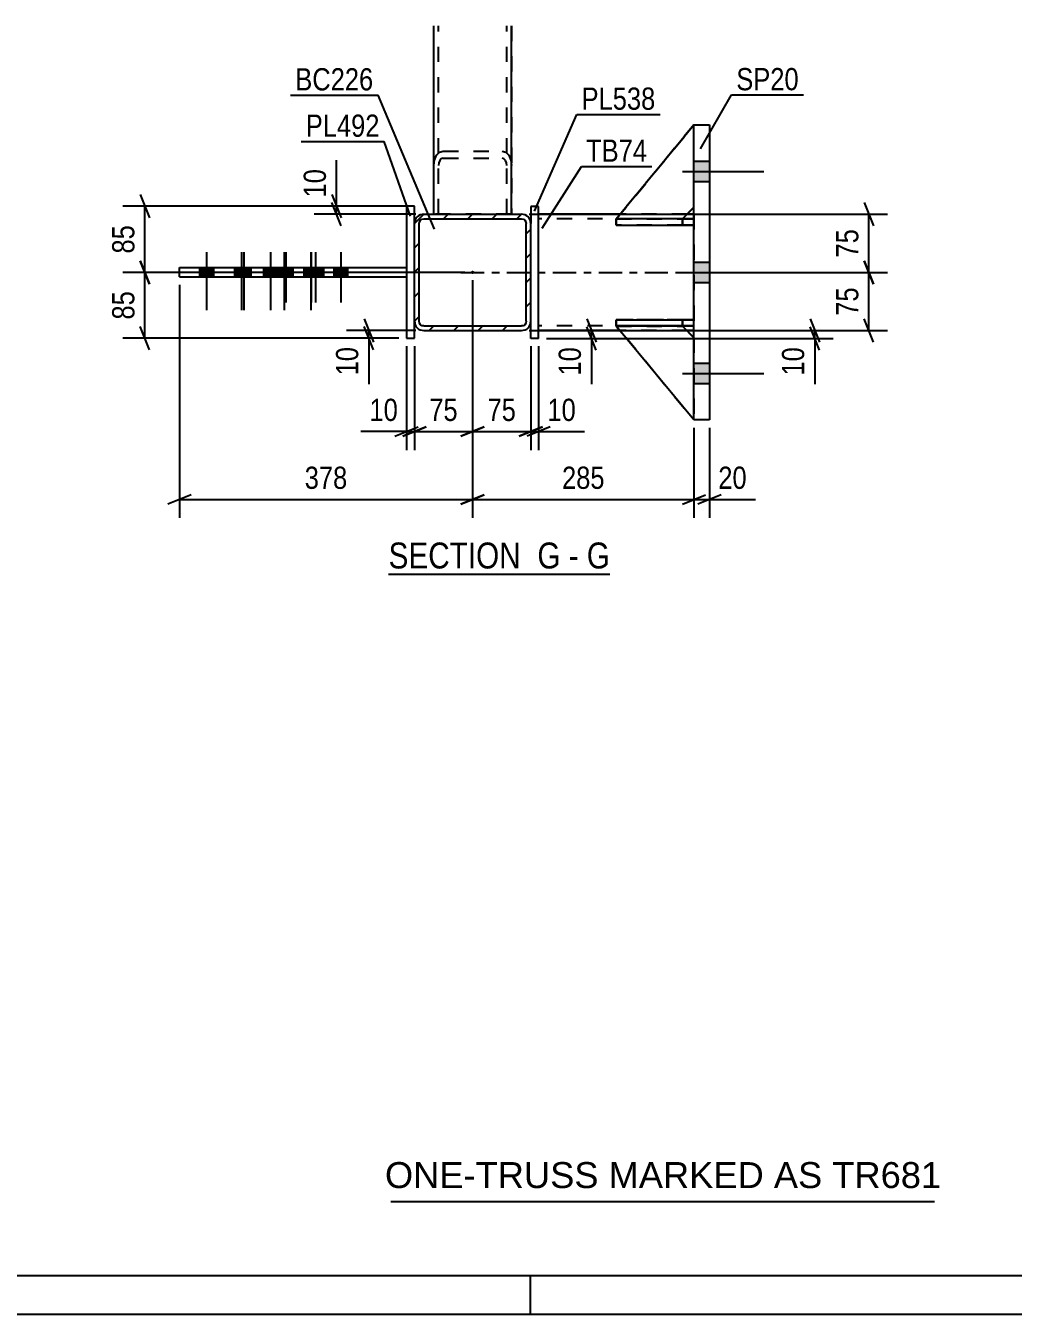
# Model space of a CAD drawing. Header units: millimetres. Extents: x -57 to 784, y -442 to 152.
# Drawn here: x 298.6 to 425.7, y -441.8 to -275.9 of the extents above; entities that cross this region are included whole.
import ezdxf

# ---------------------------------------------------------------- set-up
doc = ezdxf.new("R2010")
doc.units = ezdxf.units.MM
doc.linetypes.add('DXK_LINE_DOT2', pattern=[3.9198, 1.9599, -1.9599])
doc.linetypes.add('DXK_LINE_DOT3', pattern=[5.9187, 2.979, -0.9799, 0.9799, -0.9799])
doc.styles.add('Arial', font='ARIAL.TTF', dxfattribs={"height": 0.2})
doc.styles.add('Arial Narrow', font='ARIALN.TTF', dxfattribs={"height": 0.2})

# ---------------------------------------------------------------- blocks, each defined once
blk = doc.blocks.new('Unknown-761523242-1114')
at = {"color": 5, "linetype": 'Continuous'}
for p, q in [((-52.41, -436.81), (778.59, -436.81)), ((363.59, -441.81), (363.59, -436.81)), ((-57.41, -441.81), (783.59, -441.81))]:
    blk.add_line(p, q, dxfattribs=at)
blk = doc.blocks.new('Unknown-761523242-32665')
at = {"color": 7, "linetype": 'Continuous'}
blk.add_line((345.59, -427.31), (415.59, -427.31), dxfattribs=at)
at = {"color": 7, "style": 'Arial'}
blk.add_text('ONE-TRUSS MARKED AS TR681', height=3.3428, dxfattribs=at).set_placement((344.83, -425.56))
blk = doc.blocks.new('Unknown-761523242-16 - 9079')
at = {"color": 6, "linetype": 'Continuous'}
blk.add_line((345.3, -346.54), (373.8, -346.54), dxfattribs=at)
at = {"color": 0, "linetype": 'Continuous'}
for points in [[(363.41, -345.79), (363.41, -342.29), (345.3, -342.29), (345.3, -345.79)], [(367.44, -345.79), (367.44, -342.29), (364.46, -342.29), (364.46, -345.79)], [(369.77, -345.79), (369.77, -342.29), (368.49, -342.29), (368.49, -345.79)], [(373.8, -345.79), (373.8, -342.29), (370.82, -342.29), (370.82, -345.79)]]:
    blk.add_wipeout(points, dxfattribs=at)
at = {"color": 7, "linetype": 'Continuous', "style": 'Arial Narrow'}
for s, p in [('SECTION ', (345.3, -345.79)), ('G', (364.46, -345.79)), ('G', (370.82, -345.79)), ('-', (368.49, -345.79))]:
    blk.add_text(s, height=3.34, dxfattribs=at).set_placement(p)
blk = doc.blocks.new('Part-761523242-9244 - 9079')
at = {"color": 2, "linetype": 'Continuous'}
for p, q in [((384.62, -326.67), (384.62, -288.67)), ((384.62, -288.67), (386.62, -288.67)), ((386.62, -288.67), (386.62, -326.67)), ((386.62, -326.67), (384.62, -326.67))]:
    blk.add_line(p, q, dxfattribs=at)
blk = doc.blocks.new('Bolt-761523242-9093 - 9079')
at = {"linetype": 'Continuous'}
for points in [[(322.76, -307.05), (320.96, -307.05), (320.96, -308.25), (322.76, -308.25)], [(322.76, -307.05), (320.96, -307.05), (320.96, -308.25), (322.76, -308.25)], [(327.26, -307.05), (325.46, -307.05), (325.46, -308.25), (327.26, -308.25)], [(327.26, -307.05), (325.46, -307.05), (325.46, -308.25), (327.26, -308.25)]]:
    blk.add_hatch(color=1, dxfattribs=at).paths.add_polyline_path(points)
at = {"color": 1, "linetype": 'Continuous'}
for p, q in [((321.86, -305.05), (321.86, -312.55)), ((321.86, -305.05), (321.86, -312.55)), ((326.36, -305.05), (326.36, -312.55)), ((326.36, -305.05), (326.36, -312.55)), ((320.96, -307.05), (320.96, -308.25)), ((320.96, -307.05), (320.96, -308.25)), ((322.76, -307.05), (322.76, -308.25)), ((322.76, -307.05), (322.76, -308.25)), ((325.46, -307.05), (325.46, -308.25)), ((325.46, -307.05), (325.46, -308.25)), ((327.26, -307.05), (327.26, -308.25)), ((327.26, -307.05), (327.26, -308.25))]:
    blk.add_line(p, q, dxfattribs=at)
blk = doc.blocks.new('Part-761523242-9246 - 9079')
at = {"color": 2, "linetype": 'Continuous'}
for p, q in [((374.62, -313.77), (384.62, -313.77)), ((374.62, -313.77), (374.62, -314.57)), ((384.62, -314.57), (374.62, -314.57)), ((384.62, -313.77), (384.62, -313.77)), ((384.62, -314.57), (384.62, -313.77))]:
    blk.add_line(p, q, dxfattribs=at)
at = {"color": 7, "linetype": 'DXK_LINE_DOT2'}
for p, q in [((383.12, -313.77), (374.62, -313.77)), ((374.62, -314.57), (383.12, -314.57)), ((384.62, -313.77), (383.12, -313.77)), ((383.12, -313.77), (383.12, -314.57)), ((383.12, -314.57), (384.62, -314.57)), ((384.62, -313.77), (384.62, -313.77))]:
    blk.add_line(p, q, dxfattribs=at)
blk = doc.blocks.new('Bolt-761523242-9095 - 9079')
at = {"linetype": 'Continuous'}
for points in [[(332.98, -307.05), (331.18, -307.05), (331.18, -308.25), (332.98, -308.25)], [(336.22, -307.05), (334.42, -307.05), (334.42, -308.25), (336.22, -308.25)], [(336.79, -307.05), (334.99, -307.05), (334.99, -308.25), (336.79, -308.25)], [(340.03, -307.05), (338.23, -307.05), (338.23, -308.25), (340.03, -308.25)]]:
    blk.add_hatch(color=1, dxfattribs=at).paths.add_polyline_path(points)
at = {"color": 1, "linetype": 'Continuous'}
for p, q in [((332.08, -305.05), (332.08, -311.55)), ((335.32, -305.05), (335.32, -311.55)), ((335.89, -305.05), (335.89, -311.55)), ((339.13, -305.05), (339.13, -311.55)), ((331.18, -307.05), (331.18, -308.25)), ((332.98, -307.05), (332.98, -308.25)), ((334.42, -307.05), (334.42, -308.25)), ((334.99, -307.05), (334.99, -308.25)), ((336.22, -307.05), (336.22, -308.25)), ((336.79, -307.05), (336.79, -308.25)), ((338.23, -307.05), (338.23, -308.25)), ((340.03, -307.05), (340.03, -308.25))]:
    blk.add_line(p, q, dxfattribs=at)
blk = doc.blocks.new('Bolt-761523242-9096 - 9079')
at = {"linetype": 'Continuous'}
for points in [[(327.56, -307.05), (325.76, -307.05), (325.76, -308.25), (327.56, -308.25)], [(330.98, -307.05), (329.18, -307.05), (329.18, -308.25), (330.98, -308.25)], [(332.74, -307.05), (330.94, -307.05), (330.94, -308.25), (332.74, -308.25)], [(336.17, -307.05), (334.37, -307.05), (334.37, -308.25), (336.17, -308.25)]]:
    blk.add_hatch(color=1, dxfattribs=at).paths.add_polyline_path(points)
at = {"color": 1, "linetype": 'Continuous'}
for p, q in [((326.66, -305.05), (326.66, -312.55)), ((330.08, -305.05), (330.08, -312.55)), ((331.84, -305.05), (331.84, -312.55)), ((335.27, -305.05), (335.27, -312.55)), ((325.76, -307.05), (325.76, -308.25)), ((327.56, -307.05), (327.56, -308.25)), ((329.18, -307.05), (329.18, -308.25)), ((330.94, -307.05), (330.94, -308.25)), ((330.98, -307.05), (330.98, -308.25)), ((332.74, -307.05), (332.74, -308.25)), ((334.37, -307.05), (334.37, -308.25)), ((336.17, -307.05), (336.17, -308.25))]:
    blk.add_line(p, q, dxfattribs=at)
blk = doc.blocks.new('Bolt-761523242-9147 - 9079')
at = {"linetype": 'Continuous'}
for points in [[(386.62, -295.97), (386.62, -293.37), (384.62, -293.37), (384.62, -295.97)], [(386.62, -295.97), (386.62, -293.37), (384.62, -293.37), (384.62, -295.97)], [(386.62, -295.97), (386.62, -293.37), (384.62, -293.37), (384.62, -295.97)], [(386.62, -308.97), (386.62, -306.37), (384.62, -306.37), (384.62, -308.97)], [(386.62, -308.97), (386.62, -306.37), (384.62, -306.37), (384.62, -308.97)], [(386.62, -321.97), (386.62, -319.37), (384.62, -319.37), (384.62, -321.97)], [(386.62, -321.97), (386.62, -319.37), (384.62, -319.37), (384.62, -321.97)], [(386.62, -321.97), (386.62, -319.37), (384.62, -319.37), (384.62, -321.97)]]:
    blk.add_hatch(color=1, dxfattribs=at).paths.add_polyline_path(points)
at = {"color": 1, "linetype": 'Continuous'}
for p, q in [((384.62, -293.37), (386.62, -293.37)), ((384.62, -293.37), (386.62, -293.37)), ((384.62, -293.37), (386.62, -293.37)), ((383.12, -294.67), (393.62, -294.67)), ((383.12, -294.67), (393.62, -294.67)), ((383.12, -294.67), (393.62, -294.67)), ((384.62, -295.97), (386.62, -295.97)), ((384.62, -295.97), (386.62, -295.97)), ((384.62, -295.97), (386.62, -295.97)), ((384.62, -306.37), (386.62, -306.37)), ((384.62, -306.37), (386.62, -306.37)), ((383.12, -307.67), (393.62, -307.67)), ((383.12, -307.67), (393.62, -307.67)), ((384.62, -308.97), (386.62, -308.97)), ((384.62, -308.97), (386.62, -308.97)), ((384.62, -319.37), (386.62, -319.37)), ((384.62, -319.37), (386.62, -319.37)), ((384.62, -319.37), (386.62, -319.37)), ((383.12, -320.67), (393.62, -320.67)), ((383.12, -320.67), (393.62, -320.67)), ((383.12, -320.67), (393.62, -320.67)), ((384.62, -321.97), (386.62, -321.97)), ((384.62, -321.97), (386.62, -321.97)), ((384.62, -321.97), (386.62, -321.97))]:
    blk.add_line(p, q, dxfattribs=at)
blk = doc.blocks.new('Part-761523242-9263 - 9079')
at = {"color": 7, "linetype": 'DXK_LINE_DOT2'}
for p, q in [((384.62, -288.67), (374.62, -300.78)), ((374.62, -300.78), (384.62, -288.67)), ((384.62, -299.28), (384.62, -288.67)), ((383.12, -300.78), (384.62, -299.28)), ((383.12, -300.78), (384.62, -299.28)), ((374.62, -300.78), (383.12, -300.78)), ((374.62, -300.78), (374.62, -300.78)), ((383.12, -300.78), (374.62, -300.78)), ((383.12, -300.78), (383.12, -300.78))]:
    blk.add_line(p, q, dxfattribs=at)
blk = doc.blocks.new('Part-761523242-9158 - 9079')
at = {"color": 2, "linetype": 'Continuous'}
for p, q in [((318.36, -307.05), (347.62, -307.05)), ((318.36, -308.25), (318.36, -307.05)), ((318.36, -308.25), (347.62, -308.25)), ((336.93, -307.05), (336.93, -308.25)), ((347.62, -307.05), (347.62, -308.25))]:
    blk.add_line(p, q, dxfattribs=at)
at = {"color": 7, "linetype": 'DXK_LINE_DOT2'}
for p, q in [((321.08, -308.25), (321.08, -307.05)), ((332.1, -308.25), (332.1, -307.05))]:
    blk.add_line(p, q, dxfattribs=at)
blk = doc.blocks.new('Part-761523242-9219 - 9079')
at = {"color": 2, "linetype": 'Continuous'}
for p, q in [((348.62, -299.15), (347.62, -299.15)), ((347.62, -299.15), (347.62, -316.15)), ((348.62, -301.37), (348.62, -299.15)), ((348.62, -316.15), (348.62, -313.97)), ((347.62, -316.15), (348.62, -316.15))]:
    blk.add_line(p, q, dxfattribs=at)
at = {"color": 7, "linetype": 'DXK_LINE_DOT2'}
blk.add_line((348.62, -313.97), (348.62, -301.37), dxfattribs=at)
blk = doc.blocks.new('Part-761523242-9170 - 9079')
at = {"color": 2, "linetype": 'Continuous'}
for p, q in [((364.62, -299.17), (363.62, -299.17)), ((363.62, -299.17), (363.62, -301.37)), ((364.62, -316.17), (364.62, -299.17)), ((363.62, -316.17), (363.62, -313.97)), ((364.62, -316.17), (363.62, -316.17))]:
    blk.add_line(p, q, dxfattribs=at)
at = {"color": 7, "linetype": 'DXK_LINE_DOT2'}
blk.add_line((363.62, -313.97), (363.62, -301.37), dxfattribs=at)
blk = doc.blocks.new('Part-761523242-9245 - 9079')
at = {"color": 2, "linetype": 'Continuous'}
for p, q in [((374.63, -300.77), (374.62, -300.77)), ((374.62, -300.77), (374.62, -301.57)), ((374.62, -301.57), (384.62, -301.57)), ((384.62, -300.77), (375.87, -300.77)), ((384.62, -300.77), (384.62, -300.77)), ((384.62, -300.77), (384.62, -301.57))]:
    blk.add_line(p, q, dxfattribs=at)
at = {"color": 7, "linetype": 'DXK_LINE_DOT2'}
for p, q in [((374.62, -301.57), (383.12, -301.57)), ((375.87, -300.77), (374.63, -300.77)), ((383.12, -300.77), (374.63, -300.77)), ((383.12, -300.77), (384.62, -300.77)), ((383.12, -300.77), (383.12, -301.57)), ((383.12, -301.57), (384.62, -301.57)), ((384.62, -300.77), (384.62, -300.77))]:
    blk.add_line(p, q, dxfattribs=at)
blk = doc.blocks.new('Part-761523242-9247 - 9079')
at = {"color": 7, "linetype": 'DXK_LINE_DOT2'}
for p, q in [((374.62, -301.57), (374.62, -300.77)), ((374.62, -300.77), (383.12, -300.77)), ((384.62, -300.77), (374.62, -300.77)), ((383.12, -301.57), (374.62, -301.57)), ((374.62, -301.57), (384.62, -301.57)), ((383.12, -301.57), (383.12, -300.77)), ((383.12, -300.77), (384.62, -300.77)), ((384.62, -301.57), (383.12, -301.57)), ((384.62, -301.57), (384.62, -300.77)), ((384.62, -301.57), (384.62, -300.77)), ((384.62, -300.77), (384.62, -300.77)), ((384.62, -301.57), (384.62, -301.57))]:
    blk.add_line(p, q, dxfattribs=at)
blk = doc.blocks.new('Part-761523242-9248 - 9079')
at = {"color": 7, "linetype": 'DXK_LINE_DOT2'}
for p, q in [((374.62, -314.57), (374.62, -313.77)), ((374.62, -313.77), (383.12, -313.77)), ((384.62, -313.77), (374.62, -313.77)), ((383.12, -314.57), (374.62, -314.57)), ((374.62, -314.57), (384.62, -314.57)), ((383.12, -314.57), (383.12, -313.77)), ((383.12, -313.77), (384.62, -313.77)), ((384.62, -314.57), (383.12, -314.57)), ((384.62, -314.57), (384.62, -313.77)), ((384.62, -314.57), (384.62, -313.77)), ((384.62, -313.77), (384.62, -313.77)), ((384.62, -314.57), (384.62, -314.57))]:
    blk.add_line(p, q, dxfattribs=at)
blk = doc.blocks.new('Part-761523242-9250 - 9079')
at = {"color": 2, "linetype": 'Continuous'}
for p, q in [((374.62, -300.78), (384.62, -288.67)), ((384.62, -288.67), (384.62, -288.67)), ((383.13, -300.77), (384.62, -299.28)), ((375.87, -300.78), (374.62, -300.78)), ((374.62, -300.78), (374.62, -300.78))]:
    blk.add_line(p, q, dxfattribs=at)
at = {"color": 7, "linetype": 'DXK_LINE_DOT2'}
for p, q in [((384.62, -288.67), (374.62, -300.78)), ((384.62, -288.67), (384.62, -288.67)), ((384.62, -299.28), (384.62, -288.67)), ((383.12, -300.78), (384.62, -299.28)), ((383.12, -300.78), (374.62, -300.78)), ((383.12, -300.78), (375.87, -300.78)), ((383.12, -300.78), (383.13, -300.77)), ((383.12, -300.78), (383.12, -300.78))]:
    blk.add_line(p, q, dxfattribs=at)
blk = doc.blocks.new('Part-761523242-9252 - 9079')
at = {"color": 2, "linetype": 'Continuous'}
for p, q in [((374.62, -314.58), (374.62, -314.58)), ((383.12, -314.58), (374.62, -314.58)), ((384.62, -326.67), (374.62, -314.58)), ((383.12, -314.58), (383.12, -314.58)), ((383.12, -314.58), (384.62, -316.08))]:
    blk.add_line(p, q, dxfattribs=at)
at = {"color": 7, "linetype": 'DXK_LINE_DOT2'}
for p, q in [((374.62, -314.58), (383.12, -314.58)), ((384.62, -326.67), (374.62, -314.58)), ((383.12, -314.58), (384.62, -316.08)), ((384.62, -316.08), (384.62, -326.67))]:
    blk.add_line(p, q, dxfattribs=at)
blk = doc.blocks.new('Part-761523242-9253 - 9079')
at = {"color": 2, "linetype": 'Continuous'}
for p, q in [((375.12, -300.17), (364.62, -300.17)), ((384.62, -300.17), (383.73, -300.17)), ((375.11, -315.17), (364.62, -315.17)), ((384.62, -315.17), (383.71, -315.17))]:
    blk.add_line(p, q, dxfattribs=at)
at = {"color": 7, "linetype": 'DXK_LINE_DOT2'}
for p, q in [((364.62, -315.17), (364.62, -300.17)), ((383.73, -300.17), (375.12, -300.17)), ((384.62, -300.17), (384.62, -315.17)), ((384.62, -300.77), (364.62, -300.77)), ((384.62, -314.57), (364.62, -314.57)), ((383.71, -315.17), (375.11, -315.17))]:
    blk.add_line(p, q, dxfattribs=at)
at = {"color": 7, "linetype": 'DXK_LINE_DOT3'}
blk.add_line((354.62, -307.67), (394.62, -307.67), dxfattribs=at)
blk = doc.blocks.new('Part-761523242-9265 - 9079')
at = {"color": 7, "linetype": 'DXK_LINE_DOT2'}
for p, q in [((374.62, -314.58), (383.12, -314.58)), ((384.62, -326.67), (374.62, -314.58)), ((374.62, -314.58), (374.62, -314.58)), ((383.12, -314.58), (374.62, -314.58)), ((374.62, -314.58), (384.62, -326.67)), ((383.12, -314.58), (384.62, -316.08)), ((383.12, -314.58), (383.12, -314.58)), ((384.62, -316.08), (383.12, -314.58)), ((384.62, -316.08), (384.62, -326.67))]:
    blk.add_line(p, q, dxfattribs=at)
blk = doc.blocks.new('Part-761523242-9280 - 9079')
at = {"linetype": 'Continuous'}
h = blk.add_hatch(dxfattribs=at)
h.set_pattern_fill('', scale=0.7, style=0, pattern_type=0)
h.set_pattern_definition([(45, (349.8209, -300.1738), (-1.57154, 1.57154), [])])
h.paths.add_polyline_path([(362.42, -300.17), (349.82, -300.17), (349.36, -300.27), (348.97, -300.53), (348.71, -300.91), (348.62, -301.37), (348.62, -313.97), (348.71, -314.43), (348.97, -314.82), (349.36, -315.08), (349.82, -315.17), (362.42, -315.17), (362.88, -315.08), (363.27, -314.82), (363.53, -314.43), (363.62, -313.97), (363.62, -301.37), (363.53, -300.91), (363.27, -300.53), (362.88, -300.27)])
h.paths.add_polyline_path([(362.98, -301.14), (363.02, -301.37), (363.02, -313.97), (362.98, -314.2), (362.85, -314.4), (362.65, -314.53), (362.42, -314.57), (349.82, -314.57), (349.59, -314.53), (349.4, -314.4), (349.27, -314.2), (349.22, -313.97), (349.22, -301.37), (349.27, -301.14), (349.4, -300.95), (349.59, -300.82), (349.82, -300.77), (362.42, -300.77), (362.65, -300.82), (362.85, -300.95)])
blk.add_hatch(color=246, dxfattribs=at).paths.add_polyline_path([(356.12, -307.77, -1), (356.12, -307.57, -1)])
at = {"color": 2, "linetype": 'Continuous'}
for p, q in [((349.82, -300.17), (349.36, -300.27)), ((349.82, -300.17), (362.42, -300.17)), ((362.88, -300.27), (362.42, -300.17)), ((348.71, -300.91), (348.62, -301.37)), ((348.62, -313.97), (348.62, -301.37)), ((349.22, -301.37), (349.27, -301.14)), ((349.22, -313.97), (349.22, -301.37)), ((349.27, -301.14), (349.4, -300.95)), ((349.4, -300.95), (349.59, -300.82)), ((349.59, -300.82), (349.82, -300.77)), ((349.82, -300.77), (362.42, -300.77)), ((362.42, -300.77), (362.65, -300.82)), ((362.65, -300.82), (362.85, -300.95)), ((362.85, -300.95), (362.98, -301.14)), ((362.98, -301.14), (363.02, -301.37)), ((363.02, -313.97), (363.02, -301.37)), ((363.62, -301.37), (363.53, -300.91)), ((363.62, -313.97), (363.62, -301.37)), ((348.62, -313.97), (348.71, -314.43)), ((349.27, -314.2), (349.22, -313.97)), ((349.4, -314.4), (349.27, -314.2)), ((349.36, -315.08), (349.82, -315.17)), ((349.59, -314.53), (349.4, -314.4)), ((349.82, -314.57), (349.59, -314.53)), ((349.82, -314.57), (362.42, -314.57)), ((349.82, -315.17), (362.42, -315.17)), ((362.65, -314.53), (362.42, -314.57)), ((362.42, -315.17), (362.88, -315.08)), ((362.85, -314.4), (362.65, -314.53)), ((362.98, -314.2), (362.85, -314.4)), ((363.02, -313.97), (362.98, -314.2)), ((363.53, -314.43), (363.62, -313.97))]:
    blk.add_line(p, q, dxfattribs=at)
at = {"color": 7, "linetype": 'DXK_LINE_DOT3'}
blk.add_line((356.12, -307.67), (356.12, -307.67), dxfattribs=at)
at = {"color": 246, "linetype": 'DXK_LINE_DOT2'}
blk.add_line((356.12, -307.67), (356.12, -307.67), dxfattribs=at)
at = {"color": 246, "linetype": 'Continuous'}
blk.add_circle((356.12, -307.67), 0.1, dxfattribs=at)
at = {"color": 2, "linetype": 'Continuous'}
for centre, start, end in [((349.82, -301.37), 112.5, 157.5), ((362.42, -301.37), 22.5, 67.5), ((349.82, -313.97), 202.5, 247.5), ((362.42, -313.97), 292.5, 337.5)]:
    blk.add_arc(centre, 1.2, start, end, dxfattribs=at)
blk = doc.blocks.new('Part-761523242-9290 - 9079')
at = {"color": 2, "linetype": 'Continuous'}
for p, q in [((351.12, -300.17), (351.12, -275.92)), ((361.12, -300.17), (361.12, -275.92))]:
    blk.add_line(p, q, dxfattribs=at)
at = {"color": 7, "linetype": 'DXK_LINE_DOT2'}
for p, q in [((351.72, -300.17), (351.72, -275.92)), ((360.52, -300.17), (360.52, -275.92)), ((351.12, -293.91), (351.21, -293.2)), ((351.21, -293.2), (351.47, -292.59)), ((351.47, -292.59), (351.86, -292.19)), ((351.77, -293.55), (351.72, -293.91)), ((351.9, -293.25), (351.77, -293.55)), ((351.86, -292.19), (352.32, -292.05)), ((352.09, -293.05), (351.9, -293.25)), ((352.32, -292.98), (352.09, -293.05)), ((352.32, -292.05), (359.92, -292.05)), ((352.32, -292.98), (359.92, -292.98)), ((359.92, -292.05), (360.38, -292.19)), ((360.15, -293.05), (359.92, -292.98)), ((360.35, -293.25), (360.15, -293.05)), ((360.48, -293.55), (360.35, -293.25)), ((360.38, -292.19), (360.77, -292.59)), ((360.52, -293.91), (360.48, -293.55)), ((360.77, -292.59), (361.03, -293.2)), ((361.03, -293.2), (361.12, -293.91)), ((351.12, -300.17), (361.12, -300.17))]:
    blk.add_line(p, q, dxfattribs=at)
blk = doc.blocks.new('Part-761523242-9291 - 9079')
at = {"color": 7, "linetype": 'DXK_LINE_DOT2'}
for p, q in [((351.12, -300.17), (351.12, -275.92)), ((351.72, -300.17), (351.72, -275.92)), ((360.52, -300.17), (360.52, -275.92)), ((361.12, -275.92), (361.12, -300.17)), ((361.12, -300.17), (351.12, -300.17))]:
    blk.add_line(p, q, dxfattribs=at)
blk = doc.blocks.new('StraightDimension-761523242-29495 - 9079')
at = {"color": 7, "linetype": 'Continuous'}
for p, q in [((313.32, -297.65), (314.52, -300.65)), ((346.62, -299.15), (311.07, -299.15)), ((313.92, -307.67), (313.92, -299.15)), ((314.52, -309.17), (313.32, -306.17)), ((355.12, -307.67), (311.07, -307.67))]:
    blk.add_line(p, q, dxfattribs=at)
at = {"color": 0}
blk.add_wipeout([(313.17, -300.98), (308.97, -300.98), (308.97, -305.84), (313.17, -305.84)], dxfattribs=at)
at = {"color": 3, "style": 'Arial Narrow'}
blk.add_text('85', height=2.863, rotation=90.0002, dxfattribs=at).set_placement((312.57, -305.24))
blk = doc.blocks.new('StraightDimension-761523242-9437 - 9079')
at = {"color": 7, "linetype": 'Continuous'}
for p, q in [((385.62, -315.17), (402.56, -315.17)), ((399.56, -313.67), (400.76, -316.67)), ((400.76, -317.67), (399.56, -314.67)), ((400.16, -316.17), (400.16, -315.17)), ((365.62, -316.17), (402.56, -316.17))]:
    blk.add_line(p, q, dxfattribs=at)
at = {"color": 0}
blk.add_wipeout([(399.41, -316.7), (395.21, -316.7), (395.21, -321.55), (399.41, -321.55)], dxfattribs=at)
at = {"color": 7, "linetype": 'Continuous'}
blk.add_line((400.16, -316.17), (400.16, -322.08), dxfattribs=at)
blk.add_line((400.16, -316.17), (400.16, -322.08), dxfattribs=at)
at = {"color": 3, "style": 'Arial Narrow'}
blk.add_text('10', height=2.863, rotation=90.0002, dxfattribs=at).set_placement((398.81, -320.95))
blk = doc.blocks.new('StraightDimension-761523242-9375 - 9079')
at = {"color": 7, "linetype": 'Continuous'}
for p, q in [((363.62, -317.17), (363.62, -330.55)), ((364.62, -317.17), (364.62, -330.55)), ((362.12, -328.75), (365.12, -327.55)), ((366.12, -327.55), (363.12, -328.75)), ((363.62, -328.15), (364.62, -328.15))]:
    blk.add_line(p, q, dxfattribs=at)
at = {"color": 0}
blk.add_wipeout([(370, -327.4), (370, -323.2), (365.15, -323.2), (365.15, -327.4)], dxfattribs=at)
at = {"color": 7, "linetype": 'Continuous'}
blk.add_line((364.62, -328.15), (370.53, -328.15), dxfattribs=at)
blk.add_line((364.62, -328.15), (370.53, -328.15), dxfattribs=at)
at = {"color": 3, "style": 'Arial Narrow'}
blk.add_text('10', height=2.863, dxfattribs=at).set_placement((365.75, -326.8))
blk = doc.blocks.new('StraightDimension-761523242-29496 - 9079')
at = {"color": 7, "linetype": 'Continuous'}
for p, q in [((313.32, -306.17), (314.52, -309.17)), ((355.12, -307.67), (311.07, -307.67)), ((313.92, -316.15), (313.92, -307.67)), ((314.52, -317.65), (313.32, -314.65)), ((346.62, -316.15), (311.07, -316.15))]:
    blk.add_line(p, q, dxfattribs=at)
at = {"color": 0}
blk.add_wipeout([(313.17, -309.48), (308.97, -309.48), (308.97, -314.34), (313.17, -314.34)], dxfattribs=at)
at = {"color": 3, "style": 'Arial Narrow'}
blk.add_text('85', height=2.863, rotation=90.0002, dxfattribs=at).set_placement((312.57, -313.74))
blk = doc.blocks.new('StraightDimension-761523242-9385 - 9079')
at = {"color": 7, "linetype": 'Continuous'}
for p, q in [((347.62, -317.15), (347.62, -330.55)), ((348.62, -317.15), (348.62, -330.55)), ((346.12, -328.75), (349.12, -327.55)), ((350.12, -327.55), (347.12, -328.75)), ((347.62, -328.15), (348.62, -328.15))]:
    blk.add_line(p, q, dxfattribs=at)
at = {"color": 0}
blk.add_wipeout([(347.1, -327.4), (347.1, -323.2), (342.24, -323.2), (342.24, -327.4)], dxfattribs=at)
at = {"color": 7, "linetype": 'Continuous'}
blk.add_line((347.62, -328.15), (341.71, -328.15), dxfattribs=at)
blk.add_line((347.62, -328.15), (341.71, -328.15), dxfattribs=at)
at = {"color": 3, "style": 'Arial Narrow'}
blk.add_text('10', height=2.863, dxfattribs=at).set_placement((342.84, -326.8))
blk = doc.blocks.new('StraightDimension-761523242-27145 - 9079')
at = {"color": 7, "linetype": 'Continuous'}
for p, q in [((318.36, -309.25), (318.36, -339.29)), ((356.12, -308.67), (356.12, -339.29)), ((319.86, -336.29), (316.86, -337.49)), ((354.62, -337.49), (357.62, -336.29)), ((318.36, -336.89), (356.12, -336.89))]:
    blk.add_line(p, q, dxfattribs=at)
at = {"color": 0}
blk.add_wipeout([(340.58, -336.14), (340.58, -331.94), (333.9, -331.94), (333.9, -336.14)], dxfattribs=at)
at = {"color": 3, "style": 'Arial Narrow'}
blk.add_text('378', height=2.863, dxfattribs=at).set_placement((334.5, -335.54))
blk = doc.blocks.new('StraightDimension-761523242-9353 - 9079')
at = {"color": 7, "linetype": 'Continuous'}
for p, q in [((348.82, -315.17), (339.89, -315.17)), ((342.14, -313.67), (343.34, -316.67)), ((343.34, -317.65), (342.14, -314.65)), ((342.74, -316.15), (342.74, -315.17)), ((346.62, -316.15), (339.89, -316.15))]:
    blk.add_line(p, q, dxfattribs=at)
at = {"color": 0}
blk.add_wipeout([(341.99, -316.68), (337.79, -316.68), (337.79, -321.53), (341.99, -321.53)], dxfattribs=at)
at = {"color": 7, "linetype": 'Continuous'}
blk.add_line((342.74, -316.15), (342.74, -322.06), dxfattribs=at)
blk.add_line((342.74, -316.15), (342.74, -322.06), dxfattribs=at)
at = {"color": 3, "style": 'Arial Narrow'}
blk.add_text('10', height=2.863, rotation=90.0002, dxfattribs=at).set_placement((341.39, -320.93))
blk = doc.blocks.new('StraightDimension-761523242-9364 - 9079')
at = {"color": 7, "linetype": 'Continuous'}
for p, q in [((356.12, -308.67), (356.12, -330.55)), ((363.62, -317.17), (363.62, -330.55)), ((354.62, -328.75), (357.62, -327.55)), ((356.12, -328.15), (363.62, -328.15)), ((365.12, -327.55), (362.12, -328.75))]:
    blk.add_line(p, q, dxfattribs=at)
at = {"color": 0}
blk.add_wipeout([(362.3, -327.4), (362.3, -323.2), (357.44, -323.2), (357.44, -327.4)], dxfattribs=at)
at = {"color": 3, "style": 'Arial Narrow'}
blk.add_text('75', height=2.863, dxfattribs=at).set_placement((358.04, -326.8))
blk = doc.blocks.new('StraightDimension-761523242-9395 - 9079')
at = {"color": 7, "linetype": 'Continuous'}
for p, q in [((356.12, -308.67), (356.12, -330.55)), ((348.62, -317.15), (348.62, -330.55)), ((347.12, -328.75), (350.12, -327.55)), ((348.62, -328.15), (356.12, -328.15)), ((357.62, -327.55), (354.62, -328.75))]:
    blk.add_line(p, q, dxfattribs=at)
at = {"color": 0}
blk.add_wipeout([(354.8, -327.4), (354.8, -323.2), (349.94, -323.2), (349.94, -327.4)], dxfattribs=at)
at = {"color": 3, "style": 'Arial Narrow'}
blk.add_text('75', height=2.863, dxfattribs=at).set_placement((350.54, -326.8))
blk = doc.blocks.new('StraightDimension-761523242-9407 - 9079')
at = {"color": 7, "linetype": 'Continuous'}
for p, q in [((406.53, -306.17), (407.73, -309.17)), ((388.41, -307.67), (409.53, -307.67)), ((407.13, -315.17), (407.13, -307.67)), ((363.42, -315.17), (409.53, -315.17)), ((407.73, -316.67), (406.53, -313.67))]:
    blk.add_line(p, q, dxfattribs=at)
at = {"color": 0}
blk.add_wipeout([(406.38, -309), (402.18, -309), (402.18, -313.85), (406.38, -313.85)], dxfattribs=at)
at = {"color": 3, "style": 'Arial Narrow'}
blk.add_text('75', height=2.863, rotation=90.0002, dxfattribs=at).set_placement((405.78, -313.25))
blk = doc.blocks.new('StraightDimension-761523242-9416 - 9079')
at = {"color": 7, "linetype": 'Continuous'}
for p, q in [((363.42, -300.17), (409.53, -300.17)), ((406.53, -298.67), (407.73, -301.67)), ((407.13, -307.67), (407.13, -300.17)), ((407.73, -309.17), (406.53, -306.17)), ((388.41, -307.67), (409.53, -307.67))]:
    blk.add_line(p, q, dxfattribs=at)
at = {"color": 0}
blk.add_wipeout([(406.38, -301.5), (402.18, -301.5), (402.18, -306.35), (406.38, -306.35)], dxfattribs=at)
at = {"color": 3, "style": 'Arial Narrow'}
blk.add_text('75', height=2.863, rotation=90.0002, dxfattribs=at).set_placement((405.78, -305.75))
blk = doc.blocks.new('StraightDimension-761523242-9426 - 9079')
at = {"color": 7, "linetype": 'Continuous'}
for p, q in [((363.42, -315.17), (373.81, -315.17)), ((370.81, -313.67), (372.01, -316.67)), ((372.01, -317.67), (370.81, -314.67)), ((371.41, -316.17), (371.41, -315.17)), ((365.62, -316.17), (373.81, -316.17))]:
    blk.add_line(p, q, dxfattribs=at)
at = {"color": 0}
blk.add_wipeout([(370.66, -316.7), (366.46, -316.7), (366.46, -321.55), (370.66, -321.55)], dxfattribs=at)
at = {"color": 7, "linetype": 'Continuous'}
blk.add_line((371.41, -316.17), (371.41, -322.08), dxfattribs=at)
blk.add_line((371.41, -316.17), (371.41, -322.08), dxfattribs=at)
at = {"color": 3, "style": 'Arial Narrow'}
blk.add_text('10', height=2.863, rotation=90.0002, dxfattribs=at).set_placement((370.06, -320.95))
blk = doc.blocks.new('StraightDimension-761523242-27143 - 9079')
at = {"color": 7, "linetype": 'Continuous'}
for p, q in [((384.62, -327.67), (384.62, -339.29)), ((386.62, -327.67), (386.62, -339.29)), ((383.12, -337.49), (386.12, -336.29)), ((388.12, -336.29), (385.12, -337.49)), ((384.62, -336.89), (386.62, -336.89))]:
    blk.add_line(p, q, dxfattribs=at)
at = {"color": 0}
blk.add_wipeout([(392, -336.14), (392, -331.94), (387.15, -331.94), (387.15, -336.14)], dxfattribs=at)
at = {"color": 7, "linetype": 'Continuous'}
blk.add_line((386.62, -336.89), (392.53, -336.89), dxfattribs=at)
blk.add_line((386.62, -336.89), (392.53, -336.89), dxfattribs=at)
at = {"color": 3, "style": 'Arial Narrow'}
blk.add_text('20', height=2.863, dxfattribs=at).set_placement((387.75, -335.54))
blk = doc.blocks.new('StraightDimension-761523242-27144 - 9079')
at = {"color": 7, "linetype": 'Continuous'}
for p, q in [((356.12, -308.67), (356.12, -339.29)), ((384.62, -327.67), (384.62, -339.29)), ((357.62, -336.29), (354.62, -337.49)), ((383.12, -337.49), (386.12, -336.29)), ((356.12, -336.89), (384.62, -336.89))]:
    blk.add_line(p, q, dxfattribs=at)
at = {"color": 0}
blk.add_wipeout([(373.71, -336.14), (373.71, -331.94), (367.03, -331.94), (367.03, -336.14)], dxfattribs=at)
at = {"color": 3, "style": 'Arial Narrow'}
blk.add_text('285', height=2.863, dxfattribs=at).set_placement((367.63, -335.54))
blk = doc.blocks.new('StraightDimension-761523242-29534 - 9079')
at = {"color": 7, "linetype": 'Continuous'}
for p, q in [((337.98, -297.65), (339.18, -300.65)), ((347.62, -299.15), (335.73, -299.15)), ((348.82, -300.17), (335.73, -300.17)), ((339.18, -301.67), (337.98, -298.67)), ((338.58, -300.17), (338.58, -299.15))]:
    blk.add_line(p, q, dxfattribs=at)
at = {"color": 0}
blk.add_wipeout([(337.83, -293.77), (333.63, -293.77), (333.63, -298.62), (337.83, -298.62)], dxfattribs=at)
at = {"color": 7, "linetype": 'Continuous'}
blk.add_line((338.58, -299.15), (338.58, -293.24), dxfattribs=at)
blk.add_line((338.58, -299.15), (338.58, -293.24), dxfattribs=at)
at = {"color": 3, "style": 'Arial Narrow'}
blk.add_text('10', height=2.863, rotation=90.0002, dxfattribs=at).set_placement((337.23, -298.02))
blk = doc.blocks.new('Mark-761523242-9276 - 9079')
at = {"color": 0}
blk.add_wipeout([(343.34, -284.24), (343.34, -281.24), (333.29, -281.24), (333.29, -284.24)], dxfattribs=at)
blk.add_wipeout([(343.34, -284.24), (343.34, -281.24), (333.29, -281.24), (333.29, -284.24)], dxfattribs=at)
at = {"color": 30, "linetype": 'Continuous'}
for p in [(332.69, -284.84), (351.19, -302.11)]:
    blk.add_line(p, (343.94, -284.84), dxfattribs=at)
at = {"color": 3, "style": 'Arial Narrow'}
blk.add_text('BC226', height=2.863, dxfattribs=at).set_placement((333.29, -284.24))
blk = doc.blocks.new('Mark-761523242-27587 - 9079')
at = {"color": 0}
blk.add_wipeout([(398.11, -284.22), (398.11, -281.22), (390.07, -281.22), (390.07, -284.22)], dxfattribs=at)
blk.add_wipeout([(398.11, -284.22), (398.11, -281.22), (390.07, -281.22), (390.07, -284.22)], dxfattribs=at)
at = {"color": 30, "linetype": 'Continuous'}
for p, q in [((385.47, -291.74), (389.47, -284.82)), ((389.47, -284.82), (398.71, -284.82))]:
    blk.add_line(p, q, dxfattribs=at)
at = {"color": 3, "style": 'Arial Narrow'}
blk.add_text('SP20', height=2.863, dxfattribs=at).set_placement((390.07, -284.22))
blk = doc.blocks.new('Mark-761523242-27581 - 9079')
at = {"color": 0}
blk.add_wipeout([(379.65, -286.73), (379.65, -283.73), (370.15, -283.73), (370.15, -286.73)], dxfattribs=at)
blk.add_wipeout([(379.65, -286.73), (379.65, -283.73), (370.15, -283.73), (370.15, -286.73)], dxfattribs=at)
at = {"color": 30, "linetype": 'Continuous'}
for p, q in [((364.07, -299.77), (369.55, -287.33)), ((369.55, -287.33), (380.25, -287.33))]:
    blk.add_line(p, q, dxfattribs=at)
at = {"color": 3, "style": 'Arial Narrow'}
blk.add_text('PL538', height=2.863, dxfattribs=at).set_placement((370.15, -286.73))
blk = doc.blocks.new('Mark-761523242-27584 - 9079')
at = {"color": 0}
blk.add_wipeout([(344.14, -290.21), (344.14, -287.21), (334.64, -287.21), (334.64, -290.21)], dxfattribs=at)
blk.add_wipeout([(344.14, -290.21), (344.14, -287.21), (334.64, -287.21), (334.64, -290.21)], dxfattribs=at)
at = {"color": 30, "linetype": 'Continuous'}
for p in [(334.04, -290.81), (348.14, -300.44)]:
    blk.add_line(p, (344.74, -290.81), dxfattribs=at)
at = {"color": 3, "style": 'Arial Narrow'}
blk.add_text('PL492', height=2.863, dxfattribs=at).set_placement((334.64, -290.21))
blk = doc.blocks.new('Mark-761523242-27596 - 9079')
at = {"color": 0}
blk.add_wipeout([(378.58, -293.43), (378.58, -290.43), (370.73, -290.43), (370.73, -293.43)], dxfattribs=at)
blk.add_wipeout([(378.58, -293.43), (378.58, -290.43), (370.73, -290.43), (370.73, -293.43)], dxfattribs=at)
at = {"color": 30, "linetype": 'Continuous'}
for p, q in [((365.09, -301.97), (370.13, -294.03)), ((370.13, -294.03), (379.18, -294.03))]:
    blk.add_line(p, q, dxfattribs=at)
at = {"color": 3, "style": 'Arial Narrow'}
blk.add_text('TB74', height=2.863, dxfattribs=at).set_placement((370.73, -293.43))

msp = doc.modelspace()

# ---------------------------------------------------------------- block references
for name in ['Unknown-761523242-1114', 'Part-761523242-9290 - 9079', 'Part-761523242-9291 - 9079', 'Part-761523242-9263 - 9079', 'Part-761523242-9250 - 9079', 'Part-761523242-9244 - 9079', 'Bolt-761523242-9147 - 9079', 'Part-761523242-9219 - 9079', 'Part-761523242-9280 - 9079', 'Part-761523242-9253 - 9079', 'Part-761523242-9170 - 9079', 'Part-761523242-9245 - 9079', 'Part-761523242-9247 - 9079', 'Bolt-761523242-9093 - 9079', 'Bolt-761523242-9096 - 9079', 'Bolt-761523242-9095 - 9079', 'Part-761523242-9158 - 9079', 'Part-761523242-9246 - 9079', 'Part-761523242-9248 - 9079', 'Part-761523242-9252 - 9079', 'Part-761523242-9265 - 9079', 'Unknown-761523242-32665']:
    msp.add_blockref(name, (0, 0))

# ---------------------------------------------------------------- next in the draw order: block references
for name in ['Mark-761523242-27587 - 9079', 'StraightDimension-761523242-29495 - 9079', 'StraightDimension-761523242-9437 - 9079', 'StraightDimension-761523242-27143 - 9079', 'Unknown-761523242-16 - 9079']:
    msp.add_blockref(name, (0, 0))

# ---------------------------------------------------------------- next in the draw order: block references
for name in ['StraightDimension-761523242-29534 - 9079', 'StraightDimension-761523242-29496 - 9079', 'StraightDimension-761523242-9375 - 9079']:
    msp.add_blockref(name, (0, 0))

# ---------------------------------------------------------------- next in the draw order: block references
for name in ['Mark-761523242-9276 - 9079', 'StraightDimension-761523242-9385 - 9079']:
    msp.add_blockref(name, (0, 0))

# ---------------------------------------------------------------- next in the draw order: block references
for name in ['Mark-761523242-27584 - 9079', 'StraightDimension-761523242-27145 - 9079']:
    msp.add_blockref(name, (0, 0))

# ---------------------------------------------------------------- next in the draw order: block references
for name in ['StraightDimension-761523242-9364 - 9079', 'StraightDimension-761523242-9353 - 9079']:
    msp.add_blockref(name, (0, 0))

# ---------------------------------------------------------------- next in the draw order: block references
for name in ['StraightDimension-761523242-9407 - 9079', 'StraightDimension-761523242-9395 - 9079']:
    msp.add_blockref(name, (0, 0))

# ---------------------------------------------------------------- next in the draw order: block references
for name in ['StraightDimension-761523242-9416 - 9079', 'StraightDimension-761523242-9426 - 9079']:
    msp.add_blockref(name, (0, 0))

# ---------------------------------------------------------------- next in the draw order: block references
for name in ['Mark-761523242-27581 - 9079', 'StraightDimension-761523242-27144 - 9079']:
    msp.add_blockref(name, (0, 0))

# ---------------------------------------------------------------- next in the draw order: block references
msp.add_blockref('Mark-761523242-27596 - 9079', (0, 0))

doc.saveas('drawing.dxf')
